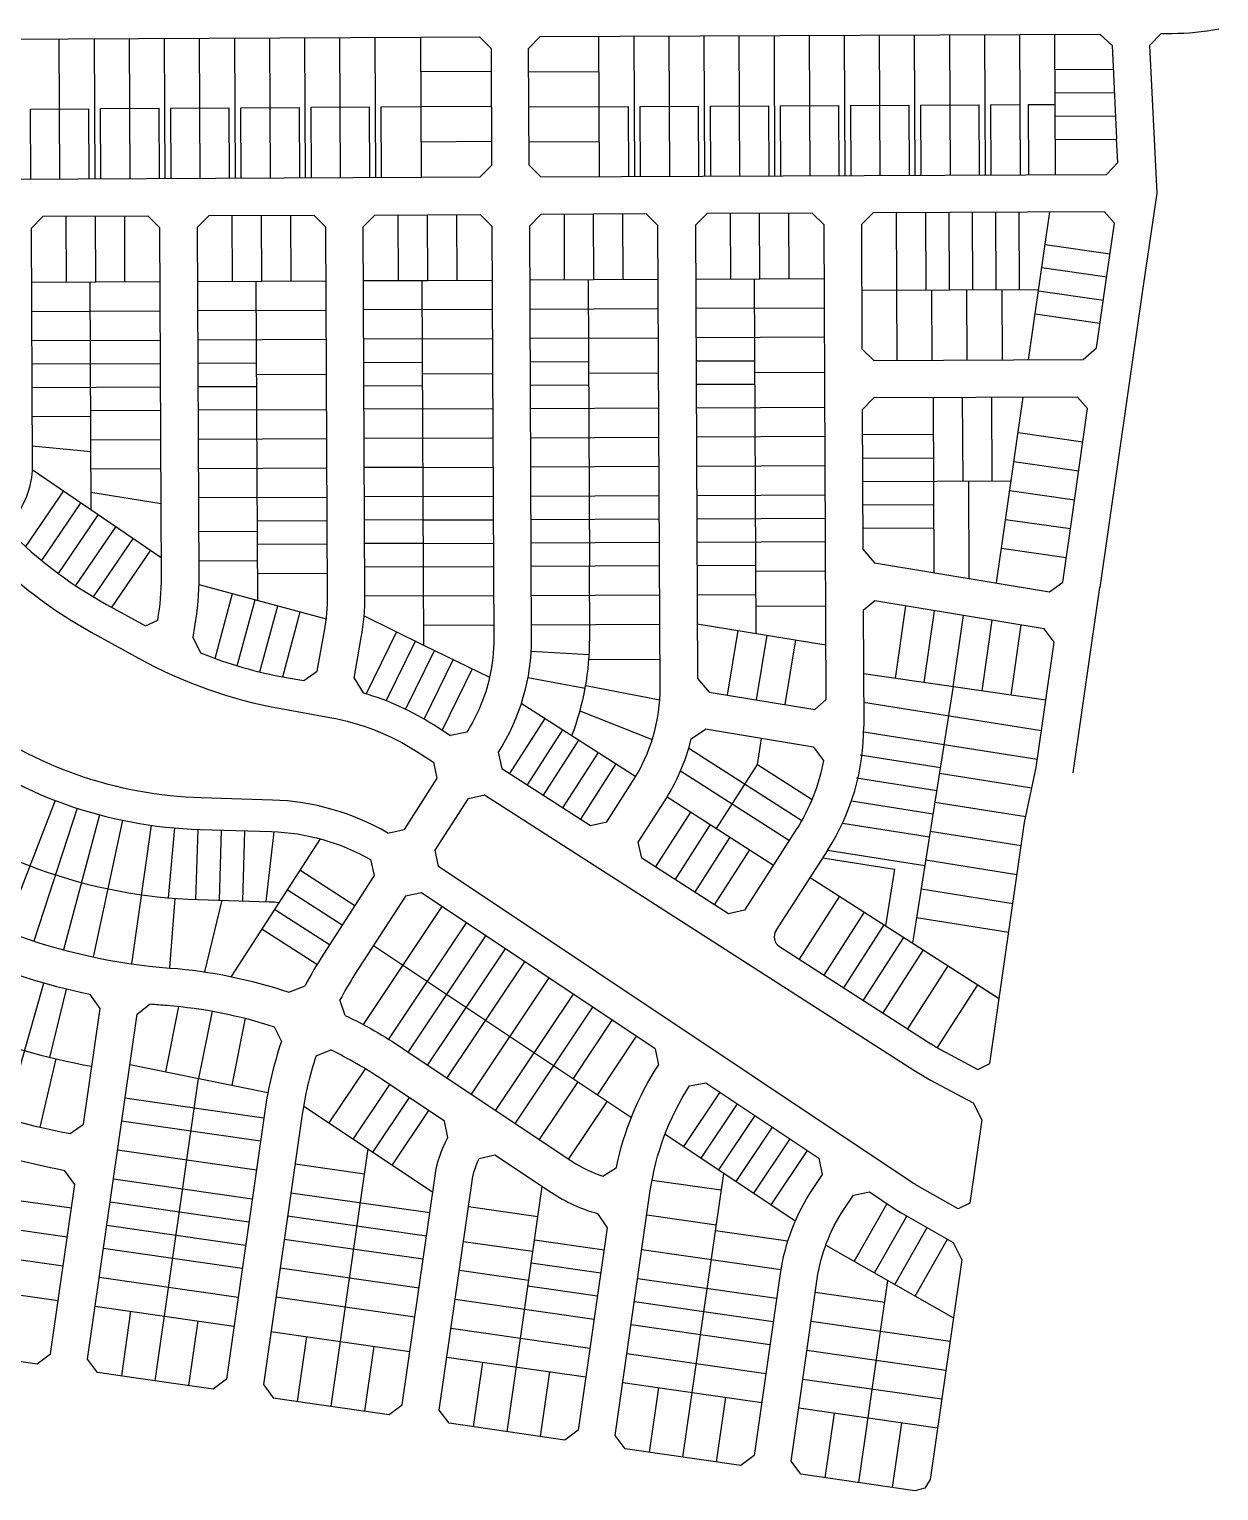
# Model space of a CAD drawing. Extents: x 296374 to 298792, y 6267790 to 6270844.
# Drawn here: x 297277 to 297786, y 6268191 to 6268816 of the extents above; entities that cross this region are included whole.
import ezdxf

# ---------------------------------------------------------------- set-up
doc = ezdxf.new("R2010")
doc.units = 0
for name, color, linetype in [('_User_xref', 251, 'Continuous'), ('X-Masterplan_LotLayout_P2$0$D-LO-Stage 41', 251, 'Continuous'), ('X-Masterplan_LotLayout_P2$0$D-LO-Stage 42', 251, 'Continuous'), ('X-Masterplan_LotLayout_P2$0$D-LO-Stage 45', 251, 'Continuous'), ('X-Masterplan_LotLayout_P2$0$D-RD-Stage41_BDY', 251, 'Continuous'), ('X-Masterplan_LotLayout_P2$0$D-RD-Stage42_BDY', 251, 'Continuous'), ('X-Masterplan_LotLayout_P2$0$D-RD-Stage45_BDY', 251, 'Continuous')]:
    doc.layers.add(name, color=color, linetype=linetype)

# ---------------------------------------------------------------- blocks, each defined once
blk = doc.blocks.new('X-Masterplan_LotLayout_P2')
at = {"layer": 'X-Masterplan_LotLayout_P2$0$D-LO-Stage 41'}
for p, q in [((297290.26, 6268751.83), (297289.98, 6268811.83)), ((297305.26, 6268751.9), (297304.98, 6268811.9)), ((297320.26, 6268751.97), (297319.98, 6268811.97)), ((297335.26, 6268752.04), (297334.98, 6268812.04)), ((297350.12, 6268782.26), (297349.98, 6268812.11)), ((297365.26, 6268752.17), (297364.98, 6268812.17)), ((297380.26, 6268752.24), (297379.98, 6268812.24)), ((297395.26, 6268752.31), (297394.98, 6268812.31)), ((297410.26, 6268752.38), (297409.98, 6268812.38)), ((297425.26, 6268752.45), (297424.98, 6268812.45)), ((297444.86, 6268752.84), (297444.5, 6268812.54)), ((297277.62, 6268781.82), (297302.62, 6268781.97)), ((297277.76, 6268751.77), (297277.62, 6268781.82)), ((297302.76, 6268751.89), (297302.62, 6268781.97)), ((297307.62, 6268782), (297332.62, 6268782.15)), ((297307.76, 6268751.91), (297307.62, 6268782)), ((297332.76, 6268752.02), (297332.62, 6268782.15)), ((297337.62, 6268782.18), (297362.62, 6268782.34)), ((297337.76, 6268752.05), (297337.62, 6268782.18)), ((297350.26, 6268752.1), (297350.12, 6268782.26)), ((297362.76, 6268752.16), (297362.62, 6268782.34)), ((297367.62, 6268782.37), (297392.62, 6268782.52)), ((297367.76, 6268752.19), (297367.62, 6268782.37)), ((297392.76, 6268752.3), (297392.62, 6268782.52)), ((297397.62, 6268782.55), (297422.62, 6268782.7)), ((297397.76, 6268752.32), (297397.62, 6268782.55)), ((297422.76, 6268752.44), (297422.62, 6268782.7)), ((297427.62, 6268782.73), (297444.68, 6268782.84)), ((297427.76, 6268752.46), (297427.62, 6268782.73)), ((297293.06, 6268707.84), (297292.93, 6268735.84)), ((297305.56, 6268707.9), (297305.43, 6268735.9)), ((297318.06, 6268707.96), (297317.93, 6268735.96)), ((297364.06, 6268708.17), (297363.93, 6268736.17)), ((297376.56, 6268708.23), (297376.43, 6268736.23)), ((297389.06, 6268708.28), (297388.93, 6268736.28)), ((297435.06, 6268708.49), (297434.93, 6268736.49)), ((297447.56, 6268708.55), (297447.43, 6268736.55)), ((297278.06, 6268707.77), (297333.06, 6268708.03)), ((297303.06, 6268707.89), (297303.51, 6268610.54)), ((297349.06, 6268708.1), (297404.06, 6268708.35)), ((297374.06, 6268708.21), (297374.69, 6268571.67)), ((297420.06, 6268708.43), (297447.56, 6268708.55)), ((297445.06, 6268708.54), (297445.77, 6268552.57)), ((297278.12, 6268695.27), (297303.12, 6268695.39)), ((297303.12, 6268695.39), (297333.11, 6268695.53)), ((297349.11, 6268695.6), (297404.11, 6268695.85)), ((297445.11, 6268696.04), (297420.11, 6268695.93)), ((297278.17, 6268682.77), (297333.17, 6268683.03)), ((297349.17, 6268683.1), (297404.17, 6268683.35)), ((297445.17, 6268683.54), (297420.17, 6268683.43)), ((297278.22, 6268672.77), (297333.22, 6268673.03)), ((297349.22, 6268673.1), (297374.22, 6268673.21)), ((297420.22, 6268673.43), (297445.22, 6268673.54)), ((297278.27, 6268662.77), (297333.26, 6268663.03)), ((297349.26, 6268663.1), (297374.26, 6268663.21)), ((297374.24, 6268668.21), (297404.24, 6268668.35)), ((297420.26, 6268663.43), (297445.26, 6268663.54)), ((297278.32, 6268650.27), (297303.32, 6268650.39)), ((297303.31, 6268652.89), (297333.31, 6268653.03)), ((297349.31, 6268653.1), (297404.31, 6268653.35)), ((297445.11, 6268653.54), (297420.11, 6268653.43)), ((297278.38, 6268637.77), (297303.39, 6268635.39)), ((297303.37, 6268640.39), (297333.37, 6268640.53)), ((297349.37, 6268640.6), (297404.37, 6268640.85)), ((297445.37, 6268641.04), (297420.37, 6268640.93)), ((297278.36, 6268627.69), (297333.6, 6268590)), ((297303.43, 6268627.89), (297333.43, 6268628.03)), ((297349.43, 6268628.1), (297404.42, 6268628.35)), ((297445.42, 6268628.54), (297420.42, 6268628.43)), ((297291.79, 6268618.53), (297275.51, 6268594.67)), ((297299.22, 6268613.46), (297282.37, 6268588.76)), ((297303.47, 6268617.89), (297333.49, 6268613.03)), ((297349.48, 6268615.6), (297404.48, 6268615.85)), ((297445.48, 6268616.04), (297420.48, 6268615.93)), ((297306.66, 6268608.38), (297289.48, 6268583.21)), ((297314.09, 6268603.31), (297296.84, 6268578.03)), ((297349.55, 6268601.1), (297374.55, 6268601.22)), ((297374.53, 6268605.72), (297404.53, 6268605.85)), ((297445.53, 6268606.04), (297420.53, 6268605.93)), ((297321.53, 6268598.24), (297304.45, 6268573.21)), ((297374.57, 6268595.72), (297404.57, 6268595.85)), ((297445.57, 6268596.04), (297420.57, 6268595.93)), ((297328.96, 6268593.17), (297312.1, 6268568.45)), ((297349.61, 6268588.6), (297374.61, 6268588.72)), ((297374.63, 6268583.22), (297404.63, 6268583.35)), ((297445.62, 6268586.04), (297420.62, 6268585.93)), ((297349.61, 6268578.44), (297404.12, 6268563.73)), ((297356.58, 6268546.86), (297364.05, 6268574.54)), ((297366.08, 6268543.69), (297373.71, 6268571.94)), ((297375.73, 6268541.05), (297383.36, 6268569.33)), ((297445.68, 6268573.54), (297420.68, 6268573.43)), ((297385.52, 6268538.94), (297393.01, 6268566.73)), ((297420.33, 6268565.04), (297445.77, 6268552.57)), ((297434.18, 6268558.25), (297421.2, 6268531.75)), ((297442.26, 6268554.29), (297429.77, 6268528.79)), ((297450.34, 6268550.33), (297438.03, 6268525.19)), ((297445.77, 6268552.57), (297473.96, 6268538.77)), ((297458.43, 6268546.38), (297445.98, 6268520.96)), ((297466.51, 6268542.42), (297453.65, 6268516.17))]:
    blk.add_line(p, q, dxfattribs=at)
at = {"layer": 'X-Masterplan_LotLayout_P2$0$D-LO-Stage 42'}
for p, q in [((297520.58, 6268812.89), (297520.86, 6268752.89)), ((297535.58, 6268812.96), (297535.86, 6268752.96)), ((297550.58, 6268813.03), (297550.86, 6268753.03)), ((297565.58, 6268813.1), (297565.86, 6268753.1)), ((297580.58, 6268813.17), (297580.86, 6268753.17)), ((297595.58, 6268813.24), (297595.86, 6268753.24)), ((297610.58, 6268813.3), (297610.72, 6268783.31)), ((297625.58, 6268813.37), (297625.86, 6268753.37)), ((297640.58, 6268813.44), (297640.86, 6268753.44)), ((297655.58, 6268813.51), (297655.86, 6268753.51)), ((297670.58, 6268813.58), (297670.86, 6268753.58)), ((297685.58, 6268813.65), (297685.86, 6268753.65)), ((297700.58, 6268813.72), (297700.86, 6268753.72)), ((297715.58, 6268813.79), (297715.86, 6268753.79)), ((297444.59, 6268797.84), (297474.63, 6268798.02)), ((297490.65, 6268797.75), (297520.65, 6268797.89)), ((297715.65, 6268798.79), (297740.63, 6268798.9)), ((297715.7, 6268788.79), (297741.11, 6268788.91)), ((297444.68, 6268782.84), (297474.72, 6268783.02)), ((297490.72, 6268782.75), (297533.22, 6268782.95)), ((297533.22, 6268782.95), (297533.36, 6268752.95)), ((297538.22, 6268782.97), (297563.22, 6268783.09)), ((297538.22, 6268782.97), (297538.36, 6268752.97)), ((297563.22, 6268783.09), (297563.36, 6268753.09)), ((297568.22, 6268783.11), (297593.22, 6268783.22)), ((297568.22, 6268783.11), (297568.36, 6268753.11)), ((297593.22, 6268783.22), (297593.36, 6268753.22)), ((297598.22, 6268783.25), (297623.22, 6268783.36)), ((297598.22, 6268783.25), (297598.36, 6268753.25)), ((297610.72, 6268783.31), (297610.86, 6268753.3)), ((297623.22, 6268783.36), (297623.36, 6268753.36)), ((297628.22, 6268783.39), (297653.22, 6268783.5)), ((297628.22, 6268783.39), (297628.36, 6268753.38)), ((297653.22, 6268783.5), (297653.36, 6268753.5)), ((297658.22, 6268783.52), (297683.22, 6268783.64)), ((297658.22, 6268783.52), (297658.36, 6268753.52)), ((297683.22, 6268783.64), (297683.36, 6268753.64)), ((297688.22, 6268783.66), (297700.72, 6268783.72)), ((297688.22, 6268783.66), (297688.36, 6268753.66)), ((297704.22, 6268783.74), (297715.72, 6268783.79)), ((297704.22, 6268783.74), (297704.36, 6268753.73)), ((297715.74, 6268778.79), (297741.6, 6268778.91)), ((297444.77, 6268767.84), (297474.81, 6268768.02)), ((297490.79, 6268767.75), (297520.79, 6268767.89)), ((297715.79, 6268768.79), (297742.08, 6268768.91)), ((297700.59, 6268704.52), (297700.43, 6268737.72)), ((297704.4, 6268674.53), (297713.59, 6268737.78)), ((297460.06, 6268708.61), (297459.93, 6268736.61)), ((297506.06, 6268708.82), (297505.93, 6268736.82)), ((297518.56, 6268708.88), (297518.43, 6268736.88)), ((297531.06, 6268708.94), (297530.93, 6268736.94)), ((297577.06, 6268709.15), (297576.93, 6268737.15)), ((297589.56, 6268709.21), (297589.43, 6268737.21)), ((297602.06, 6268709.26), (297601.93, 6268737.26)), ((297648.22, 6268674.28), (297647.93, 6268737.47)), ((297660.59, 6268704.33), (297660.43, 6268737.53)), ((297670.59, 6268704.38), (297670.43, 6268737.58)), ((297680.59, 6268704.42), (297680.43, 6268737.62)), ((297690.59, 6268704.47), (297690.43, 6268737.67)), ((297711.58, 6268723.92), (297739.29, 6268719.9)), ((297710.14, 6268714.03), (297737.85, 6268710)), ((297447.56, 6268708.55), (297475.06, 6268708.68)), ((297491.06, 6268708.75), (297546.06, 6268709.01)), ((297516.06, 6268708.87), (297516.63, 6268586.37)), ((297562.06, 6268709.08), (297617.06, 6268709.33)), ((297587.06, 6268709.19), (297587.76, 6268557.55)), ((297708.76, 6268704.55), (297633.09, 6268704.21)), ((297663.22, 6268674.34), (297663.09, 6268704.34)), ((297678.22, 6268674.41), (297678.09, 6268704.41)), ((297693.22, 6268674.48), (297693.09, 6268704.48)), ((297708.7, 6268704.13), (297736.41, 6268700.1)), ((297445.11, 6268696.04), (297475.12, 6268696.18)), ((297491.12, 6268696.25), (297546.12, 6268696.51)), ((297562.12, 6268696.58), (297617.12, 6268696.83)), ((297707.27, 6268694.23), (297734.97, 6268690.21)), ((297445.17, 6268683.54), (297475.18, 6268683.68)), ((297491.18, 6268683.75), (297546.18, 6268684.01)), ((297562.18, 6268684.08), (297617.18, 6268684.33)), ((297491.22, 6268673.75), (297516.22, 6268673.87)), ((297516.25, 6268668.87), (297546.25, 6268669.01)), ((297562.22, 6268674.08), (297587.22, 6268674.19)), ((297587.25, 6268669.19), (297617.25, 6268669.33)), ((297445.24, 6268668.54), (297475.24, 6268668.68)), ((297491.27, 6268663.75), (297516.27, 6268663.87)), ((297562.27, 6268664.08), (297587.27, 6268664.19)), ((297663.6, 6268658.35), (297663.94, 6268583.51)), ((297676.1, 6268658.4), (297676.26, 6268622.6)), ((297688.6, 6268658.46), (297688.76, 6268622.66)), ((297690.7, 6268579.1), (297702.09, 6268658.52)), ((297445.31, 6268653.54), (297475.31, 6268653.68)), ((297491.32, 6268653.75), (297546.32, 6268654.01)), ((297562.32, 6268654.08), (297617.32, 6268654.33)), ((297445.37, 6268641.04), (297475.37, 6268641.18)), ((297491.37, 6268641.25), (297546.37, 6268641.51)), ((297562.37, 6268641.58), (297617.37, 6268641.83)), ((297663.67, 6268642.55), (297633.37, 6268642.41)), ((297699.93, 6268643.44), (297727.65, 6268639.46)), ((297663.72, 6268632.55), (297633.42, 6268632.41)), ((297445.42, 6268628.54), (297475.42, 6268628.68)), ((297491.43, 6268628.75), (297546.43, 6268629.01)), ((297562.43, 6268629.08), (297617.43, 6268629.33)), ((297698.15, 6268631.07), (297725.87, 6268627.09)), ((297696.95, 6268622.7), (297633.46, 6268622.41)), ((297678.76, 6268622.62), (297678.95, 6268581.03)), ((297445.48, 6268616.04), (297475.48, 6268616.18)), ((297491.49, 6268616.25), (297546.49, 6268616.51)), ((297562.49, 6268616.58), (297617.49, 6268616.83)), ((297696.38, 6268618.69), (297724.09, 6268614.72)), ((297491.54, 6268606.25), (297546.53, 6268606.51)), ((297562.53, 6268606.58), (297617.53, 6268606.83)), ((297663.81, 6268612.55), (297633.51, 6268612.41)), ((297445.53, 6268606.04), (297475.53, 6268606.18)), ((297663.85, 6268602.55), (297633.55, 6268602.41)), ((297694.6, 6268606.32), (297722.32, 6268602.34)), ((297445.57, 6268596.04), (297475.57, 6268596.18)), ((297491.58, 6268596.25), (297546.58, 6268596.51)), ((297562.58, 6268596.58), (297617.58, 6268596.83)), ((297692.83, 6268593.95), (297720.54, 6268589.97)), ((297445.62, 6268586.04), (297475.62, 6268586.18)), ((297491.63, 6268586.25), (297546.63, 6268586.51)), ((297562.63, 6268586.58), (297587.63, 6268586.7)), ((297587.64, 6268584.2), (297617.64, 6268584.33)), ((297445.68, 6268573.54), (297475.68, 6268573.68)), ((297491.69, 6268573.75), (297546.68, 6268574.01)), ((297562.68, 6268574.08), (297587.68, 6268574.2)), ((297587.71, 6268569.2), (297617.71, 6268569.33)), ((297647.46, 6268538.28), (297651.91, 6268569.28)), ((297659.84, 6268536.5), (297664.25, 6268567.24)), ((297672.21, 6268534.73), (297676.58, 6268565.21)), ((297684.58, 6268532.95), (297688.92, 6268563.18)), ((297445.74, 6268561.04), (297475.73, 6268561.18)), ((297491.74, 6268561.25), (297546.74, 6268561.51)), ((297562.74, 6268561.67), (297617.78, 6268552.6)), ((297575.72, 6268531.16), (297580.27, 6268558.79)), ((297588.05, 6268529.13), (297592.6, 6268556.75)), ((297696.96, 6268531.18), (297701.25, 6268561.14)), ((297600.38, 6268527.09), (297604.94, 6268554.72)), ((297491.62, 6268549.93), (297516.58, 6268548.5)), ((297516.44, 6268546.37), (297546.81, 6268546.51)), ((297490.27, 6268538.68), (297514.85, 6268534.14)), ((297711.8, 6268529.04), (297633.84, 6268540.23)), ((297515.06, 6268535.3), (297546.7, 6268529.15)), ((297672.25, 6268535.02), (297654.78, 6268425.1)), ((297487.52, 6268527.7), (297536.46, 6268496.29)), ((297633.9, 6268528.16), (297709.94, 6268516.07)), ((297482.62, 6268497.57), (297497.74, 6268521.14)), ((297512.62, 6268524.42), (297543.51, 6268512.11)), ((297490.2, 6268492.71), (297505.32, 6268516.27)), ((297633.93, 6268515.5), (297708.17, 6268503.7)), ((297496.96, 6268488.37), (297512.09, 6268511.93)), ((297505.34, 6268482.99), (297520.47, 6268506.55)), ((297559.13, 6268508.47), (297607.44, 6268477.47)), ((297588.48, 6268501.52), (297590.3, 6268512.54)), ((297512.92, 6268478.13), (297528.04, 6268501.69)), ((297570.97, 6268474.14), (297588.48, 6268501.52)), ((297588.48, 6268501.52), (297611.85, 6268486.52)), ((297632.36, 6268505.62), (297666.71, 6268500.16)), ((297555.65, 6268498.82), (297602.14, 6268468.99)), ((297630.79, 6268495.74), (297665.14, 6268490.28)), ((297666.32, 6268497.69), (297705.8, 6268491.42)), ((297549.93, 6268487.64), (297595.39, 6268458.47)), ((297628.72, 6268485.95), (297663.57, 6268480.41)), ((297664.36, 6268485.35), (297703.21, 6268479.17)), ((297544.93, 6268457.58), (297560.06, 6268481.14)), ((297553.35, 6268452.18), (297568.47, 6268475.74)), ((297624.89, 6268476.43), (297662, 6268470.53)), ((297561.77, 6268446.78), (297576.89, 6268470.34)), ((297662.39, 6268473), (297701.26, 6268466.82)), ((297570.18, 6268441.38), (297585.3, 6268464.94)), ((297618.47, 6268464.79), (297660.04, 6268458.19)), ((297616.4, 6268461.58), (297647.15, 6268456.69)), ((297647.15, 6268456.69), (297643.3, 6268432.47)), ((297660.43, 6268460.66), (297699.48, 6268454.45)), ((297611.02, 6268453.19), (297691.86, 6268401.31)), ((297623.64, 6268445.09), (297606.36, 6268418.16)), ((297658.47, 6268448.31), (297697.71, 6268442.07)), ((297634.16, 6268438.34), (297616.88, 6268411.41)), ((297642.58, 6268432.94), (297625.29, 6268406)), ((297656.51, 6268435.97), (297695.93, 6268429.7)), ((297650.99, 6268427.53), (297633.71, 6268400.6)), ((297652.22, 6268426.75), (297691.54, 6268401.51)), ((297659.41, 6268422.13), (297642.12, 6268395.2)), ((297669.93, 6268415.38), (297652.64, 6268388.45)), ((297682.55, 6268407.28), (297665.3, 6268380.39))]:
    blk.add_line(p, q, dxfattribs=at)
blk.add_lwpolyline([(297509.13, 6268513.83, 0.093056), (297516.77, 6268555.57), (297516.63, 6268586.37)], format="xyb", dxfattribs=at)
at = {"layer": 'X-Masterplan_LotLayout_P2$0$D-LO-Stage 45'}
for p, q in [((297288.15, 6268486.12), (297266.66, 6268430.35)), ((297297.58, 6268482.79), (297279.06, 6268425.94)), ((297307.2, 6268479.95), (297291.72, 6268422.19)), ((297316.94, 6268477.63), (297304.52, 6268419.12)), ((297329.25, 6268475.46), (297320.83, 6268416.22)), ((297339.19, 6268474.32), (297336.54, 6268444.44)), ((297349.18, 6268473.7), (297348.28, 6268443.71)), ((297359.17, 6268473.4), (297358.27, 6268443.41)), ((297401.46, 6268469.7), (297363.42, 6268410.73)), ((297369.17, 6268473.1), (297368.27, 6268443.11)), ((297381.66, 6268472.72), (297378.26, 6268442.81)), ((297416.31, 6268441.07), (297392.78, 6268456.25)), ((297339.44, 6268444.2), (297337.15, 6268414.42)), ((297410.89, 6268432.67), (297387.36, 6268447.84)), ((297359.44, 6268443.38), (297352.07, 6268412.75)), ((297405.47, 6268424.26), (297381.94, 6268439.44)), ((297453.53, 6268440.71), (297419.85, 6268390.26)), ((297463.92, 6268433.77), (297430.7, 6268384)), ((297400.05, 6268415.86), (297376.52, 6268431.04)), ((297472.24, 6268428.22), (297439.09, 6268378.56)), ((297424.39, 6268424.08), (297534.59, 6268350.52)), ((297480.56, 6268422.66), (297447.41, 6268373)), ((297488.87, 6268417.11), (297455.73, 6268367.45)), ((297266.9, 6268350.2), (297283.39, 6268407.89)), ((297499.27, 6268410.17), (297466.12, 6268360.51)), ((297285.9, 6268376.19), (297293.05, 6268405.33)), ((297509.67, 6268403.23), (297476.52, 6268353.57)), ((297340.96, 6268398.02), (297335.34, 6268370.04)), ((297355.34, 6268396), (297349.55, 6268367.19)), ((297517.99, 6268397.68), (297484.84, 6268348.02)), ((297369.51, 6268392.9), (297363.77, 6268364.33)), ((297526.3, 6268392.13), (297509.65, 6268367.18)), ((297536.7, 6268385.19), (297520.04, 6268360.24)), ((297281.74, 6268346.34), (297288.61, 6268375.54)), ((297420.72, 6268371.35), (297405.29, 6268348.22)), ((297331, 6268237.86), (297349.55, 6268367.19)), ((297431.23, 6268364.57), (297415.68, 6268341.28)), ((297511.73, 6268365.79), (297495.23, 6268341.08)), ((297318.05, 6268358.89), (297377.45, 6268350.37)), ((297439.55, 6268359.02), (297424, 6268335.73)), ((297524.2, 6268357.46), (297507.71, 6268332.75)), ((297572.39, 6268361.37), (297556.84, 6268338.08)), ((297579.87, 6268356.37), (297564.33, 6268333.08)), ((297394.41, 6268355.48), (297449.67, 6268318.6)), ((297447.86, 6268353.46), (297432.32, 6268330.18)), ((297587.36, 6268351.37), (297571.81, 6268328.08)), ((297316.63, 6268348.99), (297376.03, 6268340.47)), ((297594.84, 6268346.38), (297579.3, 6268323.09)), ((297604.59, 6268306.2), (297548.96, 6268343.34)), ((297602.33, 6268341.38), (297586.78, 6268318.09)), ((297314.86, 6268336.61), (297374.25, 6268328.09)), ((297406.21, 6268226.97), (297422.01, 6268337.06)), ((297609.82, 6268336.38), (297594.27, 6268313.09)), ((297390.78, 6268330.67), (297420.48, 6268326.41)), ((297556.64, 6268205.18), (297574.06, 6268326.58)), ((297313.08, 6268324.24), (297372.48, 6268315.72)), ((297481.43, 6268216.07), (297496.48, 6268321.01)), ((297543.44, 6268323.72), (297573.04, 6268319.47)), ((297265.43, 6268316.03), (297295.13, 6268311.77)), ((297311.66, 6268314.34), (297371.06, 6268305.82)), ((297389.01, 6268318.3), (297448.4, 6268309.78)), ((297629.86, 6268288.93), (297643.92, 6268313.62)), ((297233.96, 6268307.91), (297293.36, 6268299.39)), ((297387.59, 6268308.4), (297446.98, 6268299.88)), ((297464.93, 6268312.35), (297494.63, 6268308.09)), ((297541.22, 6268308.88), (297570.91, 6268304.62)), ((297638.55, 6268283.98), (297652.41, 6268308.31)), ((297310.24, 6268304.44), (297369.64, 6268295.92)), ((297570.56, 6268302.15), (297601.42, 6268297.72)), ((297647.24, 6268279.03), (297661.1, 6268303.36)), ((297232.19, 6268295.54), (297291.58, 6268287.02)), ((297308.82, 6268294.55), (297368.22, 6268286.02)), ((297386.17, 6268298.5), (297445.56, 6268289.98)), ((297462.8, 6268297.5), (297492.5, 6268293.24)), ((297493.21, 6268298.19), (297522.91, 6268293.93)), ((297539.09, 6268294.03), (297598.48, 6268285.51)), ((297617.68, 6268295.86), (297672.27, 6268264.77)), ((297655.93, 6268274.08), (297669.79, 6268298.41)), ((297491.79, 6268288.29), (297521.49, 6268284.03)), ((297307.05, 6268282.17), (297366.44, 6268273.65)), ((297384.39, 6268286.13), (297443.79, 6268277.61)), ((297461.03, 6268285.13), (297490.73, 6268280.87)), ((297537.31, 6268281.66), (297596.7, 6268273.14)), ((297230.06, 6268280.69), (297289.45, 6268272.17)), ((297490.37, 6268278.4), (297520.07, 6268274.14)), ((297613.24, 6268275.72), (297642.93, 6268271.46)), ((297631.86, 6268194.29), (297644.26, 6268280.73)), ((297305.27, 6268269.8), (297364.67, 6268261.28)), ((297382.62, 6268273.75), (297442.01, 6268265.23)), ((297459.25, 6268272.76), (297518.65, 6268264.24)), ((297535.89, 6268271.76), (297595.28, 6268263.24)), ((297316.65, 6268239.92), (297320.62, 6268267.66)), ((297345.35, 6268235.78), (297349.33, 6268263.5)), ((297611.46, 6268263.34), (297670.84, 6268254.82)), ((297380.49, 6268258.91), (297439.88, 6268250.38)), ((297391.86, 6268229.03), (297395.84, 6268256.76)), ((297457.48, 6268260.38), (297516.87, 6268251.86)), ((297534.47, 6268261.86), (297593.86, 6268253.34)), ((297420.56, 6268224.89), (297424.54, 6268252.61)), ((297609.68, 6268250.97), (297669.07, 6268242.45)), ((297455.7, 6268248.01), (297515.1, 6268239.49)), ((297467.08, 6268218.13), (297471.06, 6268245.87)), ((297532.69, 6268249.49), (297592.09, 6268240.97)), ((297495.78, 6268214), (297499.76, 6268241.71)), ((297607.91, 6268238.6), (297667.29, 6268230.08)), ((297530.92, 6268237.12), (297590.31, 6268228.6)), ((297542.29, 6268207.24), (297546.27, 6268234.98)), ((297570.99, 6268203.1), (297574.97, 6268230.82)), ((297606.13, 6268226.22), (297665.52, 6268217.7)), ((297617.51, 6268196.35), (297621.48, 6268224.02)), ((297646.21, 6268192.21), (297650.19, 6268219.92))]:
    blk.add_line(p, q, dxfattribs=at)
for points in [[(297220.4, 6268490.46, 0.160419), (297349.33, 6268443.68), (297379.77, 6268442.77, -0.01709), (297383.91, 6268442.5)], [(297194.47, 6268415.97, 0.100693), (297303.83, 6268372.38)]]:
    blk.add_lwpolyline(points, format="xyb", dxfattribs=at)
blk.add_lwpolyline([(297320.09, 6268373.1), (297379.21, 6268361.23)], dxfattribs=at)
at = {"layer": 'X-Masterplan_LotLayout_P2$0$D-RD-Stage41_BDY'}
for p, q in [((297232.6, 6268811.57), (297444.5, 6268812.54)), ((297347.03, 6268555.89), (297350.42, 6268549.22))]:
    blk.add_line(p, q, dxfattribs=at)
at = {"layer": 'X-Masterplan_LotLayout_P2$0$D-RD-Stage41_BDY', "flags": 128}
for points in [[(297444.86, 6268752.54), (297209.71, 6268751.46), (297204.7, 6268756.44), (297204.61, 6268805.97)], [(297416, 6268538.33), (297419.95, 6268532.12)], [(297464.21, 6268515.33), (297457.29, 6268513.83)]]:
    blk.add_lwpolyline(points, dxfattribs=at)
blk.add_lwpolyline([(297326.83, 6268560.73), (297332.07, 6268563.24), (297332.08, 6268563.28, 0.044592), (297333.64, 6268581.72), (297332.95, 6268731.03), (297327.93, 6268736), (297282.93, 6268735.79), (297277.95, 6268730.77), (297278.42, 6268629.87, -0.149994), (297271.97, 6268608.53), (297270.49, 6268606.32), (297271.26, 6268598.64, 0.065838), (297310.12, 6268569.95)], format="xyb", close=True, dxfattribs=at)
for points in [[(297350.42, 6268549.22, 0.051846), (297387.03, 6268538.66), (297394.48, 6268537.33), (297400.28, 6268541.37), (297403.36, 6268558.58, 0.045452), (297404.68, 6268573.76), (297403.95, 6268731.35), (297398.93, 6268736.33), (297353.93, 6268736.12), (297348.95, 6268731.1), (297349.64, 6268581.8, -0.044592), (297347.84, 6268560.51), (297347.03, 6268555.89)], [(297416, 6268538.33), (297419.11, 6268555.76, 0.045452), (297420.68, 6268573.83), (297419.95, 6268731.43), (297424.93, 6268736.45), (297447.43, 6268736.55)], [(297168.96, 6268668.26), (297170.58, 6268669.74), (297177.88, 6268669.65), (297262.16, 6268588.66, 0.065345), (297303.6, 6268558.13), (297323.91, 6268546.92, 0.082027), (297384.66, 6268525.38), (297405.71, 6268521.61, -0.098696), (297442.92, 6268507.01), (297449.98, 6268502.48)], [(297473.96, 6268538.77, -0.086397), (297464.21, 6268515.33)], [(297419.95, 6268532.12, -0.072184), (297450.22, 6268518.37), (297457.29, 6268513.83)]]:
    blk.add_lwpolyline(points, format="xyb", dxfattribs=at)
at = {"layer": 'X-Masterplan_LotLayout_P2$0$D-RD-Stage41_BDY'}
blk.add_lwpolyline([(297430.4, 6268472.14, 0.124959), (297381.07, 6268486.25), (297350.63, 6268487.16, -0.153893), (297250.83, 6268521.94), (297247.08, 6268524.74, -0.031344), (297222.17, 6268545.86), (297134.59, 6268630.12), (297134.68, 6268636.96), (297168.96, 6268668.26)], format="xyb", dxfattribs=at)
for points in [[(297449.98, 6268502.48), (297449.98, 6268502.48), (297451.47, 6268495.58), (297437.37, 6268473.72)], [(297430.4, 6268472.14), (297437.37, 6268473.72)]]:
    blk.add_lwpolyline(points, dxfattribs=at)
at = {"layer": 'X-Masterplan_LotLayout_P2$0$D-RD-Stage42_BDY'}
for p, q in [((297490.61, 6268807.75), (297495.59, 6268812.78)), ((297495.59, 6268812.78), (297734.9, 6268813.88)), ((297444.5, 6268812.54), (297469.59, 6268812.66)), ((297469.59, 6268812.66), (297474.61, 6268807.68)), ((297474.61, 6268807.68), (297474.84, 6268757.68)), ((297490.84, 6268757.75), (297490.61, 6268807.75)), ((297469.86, 6268752.66), (297474.84, 6268757.68)), ((297495.86, 6268752.77), (297490.84, 6268757.75)), ((297736.9, 6268737.88), (297637.93, 6268737.43)), ((297741.18, 6268732.96), (297736.9, 6268737.88)), ((297637.93, 6268737.43), (297632.96, 6268732.41)), ((297632.96, 6268732.41), (297633.2, 6268679.21)), ((297737.08, 6268704.68), (297741.18, 6268732.96)), ((297733.44, 6268679.61), (297737.08, 6268704.68)), ((297633.2, 6268679.21), (297638.22, 6268674.23)), ((297727.72, 6268674.64), (297733.44, 6268679.61)), ((297638.22, 6268674.23), (297727.72, 6268674.64)), ((297638.3, 6268658.23), (297633.32, 6268653.21)), ((297725.4, 6268658.63), (297638.3, 6268658.23)), ((297729.69, 6268653.7), (297725.4, 6268658.63)), ((297633.32, 6268653.21), (297633.6, 6268593.51)), ((297722.59, 6268604.25), (297729.69, 6268653.7)), ((297719.04, 6268579.49), (297722.59, 6268604.25)), ((297633.6, 6268593.51), (297638.55, 6268587.69)), ((297638.55, 6268587.69), (297713.4, 6268575.36)), ((297713.4, 6268575.36), (297719.04, 6268579.49)), ((297638.63, 6268571.46), (297633.72, 6268567.28)), ((297711.12, 6268559.52), (297638.63, 6268571.46)), ((297633.72, 6268567.28), (297633.94, 6268517.8)), ((297715.35, 6268553.75), (297711.12, 6268559.52)), ((297707.67, 6268500.23), (297715.35, 6268553.75)), ((297612.48, 6268508.88), (297566.22, 6268516.51)), ((297702.67, 6268476.63), (297707.67, 6268500.23)), ((297687.88, 6268373.57), (297702.67, 6268476.63)), ((297618.57, 6268464.95), (297596.43, 6268430.47)), ((297597.94, 6268423.56), (297662.61, 6268382.05)), ((297668.91, 6268378.36), (297682.76, 6268370.97)), ((297682.76, 6268370.97), (297687.88, 6268373.57))]:
    blk.add_line(p, q, dxfattribs=at)
at = {"layer": 'X-Masterplan_LotLayout_P2$0$D-RD-Stage42_BDY', "flags": 128}
for points in [[(297785.75, 6268815.96, -0.045892), (297765.71, 6268814.02), (297760.92, 6268814), (297756.16, 6268808.98), (297759.22, 6268745.79), (297752.91, 6268702.38), (297746.85, 6268660.64), (297738.43, 6268601.98), (297734.88, 6268577.23)], [(297447.43, 6268736.55), (297469.94, 6268736.66), (297474.96, 6268731.68), (297475.77, 6268555.39, -0.056656), (297473.96, 6268538.77)], [(297479.17, 6268499.78), (297517.16, 6268475.4), (297524.07, 6268476.91), (297535.14, 6268494.17, 0.144797), (297546.87, 6268534.48), (297545.96, 6268732.01), (297540.93, 6268736.98), (297495.93, 6268736.78), (297490.96, 6268731.75), (297491.77, 6268555.46, -0.143942), (297477.68, 6268506.69)]]:
    blk.add_lwpolyline(points, format="xyb", dxfattribs=at)
for points in [[(297734.9, 6268813.88), (297740.14, 6268808.95)], [(297740.14, 6268808.95), (297742.07, 6268769.08)], [(297495.86, 6268752.77), (297737.81, 6268753.89), (297742.56, 6268758.91), (297742.07, 6268769.08)], [(297469.86, 6268752.66), (297444.86, 6268752.54)], [(297731.19, 6268551.49), (297734.88, 6268577.23)], [(297723.51, 6268497.96), (297731.19, 6268551.49)], [(297560.21, 6268512.44), (297566.22, 6268516.51)], [(297477.68, 6268506.69), (297479.17, 6268499.78)]]:
    blk.add_lwpolyline(points, dxfattribs=at)
at = {"layer": 'X-Masterplan_LotLayout_P2$0$D-RD-Stage42_BDY'}
blk.add_lwpolyline([(297567.81, 6268532.46), (297612.98, 6268525.02), (297617.89, 6268529.2), (297616.96, 6268732.33), (297611.93, 6268737.31), (297566.93, 6268737.1), (297561.96, 6268732.08), (297562.85, 6268538.28)], close=True, dxfattribs=at)
for points in [[(297616.68, 6268503.12, -0.09885), (297605.11, 6268473.6), (297582.96, 6268439.11), (297576.06, 6268437.61), (297539.04, 6268461.36), (297537.54, 6268468.27), (297548.61, 6268485.52, 0.081959), (297560.21, 6268512.44, -0.081959)], [(297471.85, 6268488.44), (297655.32, 6268370.69), (297662.56, 6268366.44), (297680.72, 6268356.76), (297684.42, 6268349.46), (297679.32, 6268313.87), (297674.26, 6268311.4), (297656.9, 6268321.29, -0.017715), (297654.86, 6268322.55), (297452.14, 6268457.87), (297450.69, 6268464.84), (297464.94, 6268486.94), (297471.86, 6268488.44), (297471.85, 6268488.44)]]:
    blk.add_lwpolyline(points, format="xyb", dxfattribs=at)
blk.add_lwpolyline([(297612.48, 6268508.88), (297616.68, 6268503.12)], dxfattribs=at)
for centre, radius, start, end in [((297536.95, 6268517.36), 97, 327.29705, 0.26365), ((297600.64, 6268427.77), 5, 147.29705, 237.30757), ((297711.63, 6268458.43), 90.75, 237.30757, 241.92258)]:
    blk.add_arc(centre, radius, start, end, dxfattribs=at)
at = {"layer": 'X-Masterplan_LotLayout_P2$0$D-RD-Stage45_BDY'}
for points in [[(297240.3, 6268512.98, 0.158069), (297350.23, 6268473.66), (297380.67, 6268472.75, -0.123234), (297423.08, 6268460.78)], [(297202.6, 6268466.6), (297207.27, 6268463.12, 0.142064), (297337.27, 6268414.41), (297337.27, 6268414.41, -0.062645), (297388.14, 6268404.03)], [(297178.03, 6268390.87, 0.097652), (297294.65, 6268343.58), (297300.27, 6268347.62), (297307.38, 6268397.15), (297307.38, 6268397.15), (297303.18, 6268403.05, -0.110258), (297197.7, 6268450.3), (297192.57, 6268454.13)], [(297424.63, 6268453.97), (297402.97, 6268420.39, 0.023331), (297395.1, 6268406.84)], [(297544.77, 6268379.8), (297444.82, 6268446.52), (297437.95, 6268445.1), (297416.41, 6268411.71, 0.020946), (297409.97, 6268400.74)], [(297384.92, 6268382.91, 0.045564), (297377.85, 6268353.18), (297361.4, 6268238.51), (297355.74, 6268234.28), (297322.83, 6268239.04), (297306.26, 6268241.45), (297302.02, 6268247.11), (297323.2, 6268394.72), (297323.2, 6268394.72), (297328.87, 6268399.1, 0.006797), (297336.06, 6268398.46, -0.061063), (297381.86, 6268389.26, -0.061063)], [(297412.22, 6268394.16, -0.034238), (297436.91, 6268380.01), (297509.27, 6268331.71, 0.070567), (297522.43, 6268325.39), (297522.43, 6268325.39), (297528.17, 6268329.03, -0.093357), (297546.13, 6268372.88)], [(297399.77, 6268376.84, 0.043894), (297393.69, 6268350.91), (297377.23, 6268236.22), (297381.47, 6268230.55), (297398.05, 6268228.15), (297430.96, 6268223.38), (297436.61, 6268227.62), (297450.66, 6268325.53, -0.090771), (297456.16, 6268341.92), (297454.63, 6268348.95), (297428.02, 6268366.71)], [(297566.4, 6268365.36), (297614.81, 6268333.05), (297616.19, 6268326.12), (297612.13, 6268320.04), (297612.13, 6268320.04, 0.111986), (297598.21, 6268283.68), (297587.04, 6268205.83), (297581.39, 6268201.6), (297531.9, 6268208.76), (297527.66, 6268214.43), (297542.69, 6268319.2, -0.108007), (297559.44, 6268364)]]:
    blk.add_lwpolyline(points, format="xyb", dxfattribs=at)
for points in [[(297423.08, 6268460.78), (297424.63, 6268453.97)], [(297388.14, 6268404.03), (297395.1, 6268406.84)], [(297412.22, 6268394.16), (297409.97, 6268400.74)], [(297381.86, 6268389.26), (297384.92, 6268382.91)], [(297399.77, 6268376.84), (297406.04, 6268379.36)], [(297544.77, 6268379.8), (297546.13, 6268372.88)], [(297559.44, 6268364), (297566.4, 6268365.36)]]:
    blk.add_lwpolyline(points, dxfattribs=at)
for points in [[(297292.37, 6268327.72, -0.037023), (297243.63, 6268340.81), (297238.21, 6268337.54), (297226.8, 6268258), (297231.04, 6268252.34), (297280.53, 6268245.17), (297286.18, 6268249.4), (297296.58, 6268321.87), (297292.37, 6268327.72)], [(297511.83, 6268216.72), (297506.17, 6268212.49), (297456.69, 6268219.66), (297452.45, 6268225.32), (297466.5, 6268323.26, -0.080177), (297469.54, 6268332.99), (297469.54, 6268332.99), (297476.26, 6268334.51), (297476.26, 6268334.51), (297500.38, 6268318.41, 0.080189), (297520.09, 6268309.4), (297524.25, 6268303.3)]]:
    blk.add_lwpolyline(points, format="xyb", close=True, dxfattribs=at)
at = {"layer": 'X-Masterplan_LotLayout_P2$0$D-RD-Stage45_BDY', "flags": 128}
blk.add_lwpolyline([(297636.43, 6268318.62), (297647.37, 6268311.32, 0.017715), (297650.22, 6268309.56), (297672.2, 6268297.04), (297675.84, 6268289.61), (297662.36, 6268195.69), (297660.11, 6268191.9), (297655.84, 6268190.81), (297607.12, 6268197.87), (297602.88, 6268203.54), (297614.05, 6268281.41, -0.111986), (297625.44, 6268311.15), (297625.44, 6268311.15), (297629.5, 6268317.23)], format="xyb", close=True, dxfattribs=at)
at = {"layer": 'X-Masterplan_LotLayout_P2$0$D-RD-Stage45_BDY'}
blk.add_arc((297321.43, 6268207.01), 192, 56.2766, 63.85157, dxfattribs=at)

msp = doc.modelspace()

# ---------------------------------------------------------------- block references
at = {"layer": '_User_xref', "color": 7}
msp.add_blockref('X-Masterplan_LotLayout_P2', (0, 0), dxfattribs=at)

doc.saveas('drawing.dxf')
